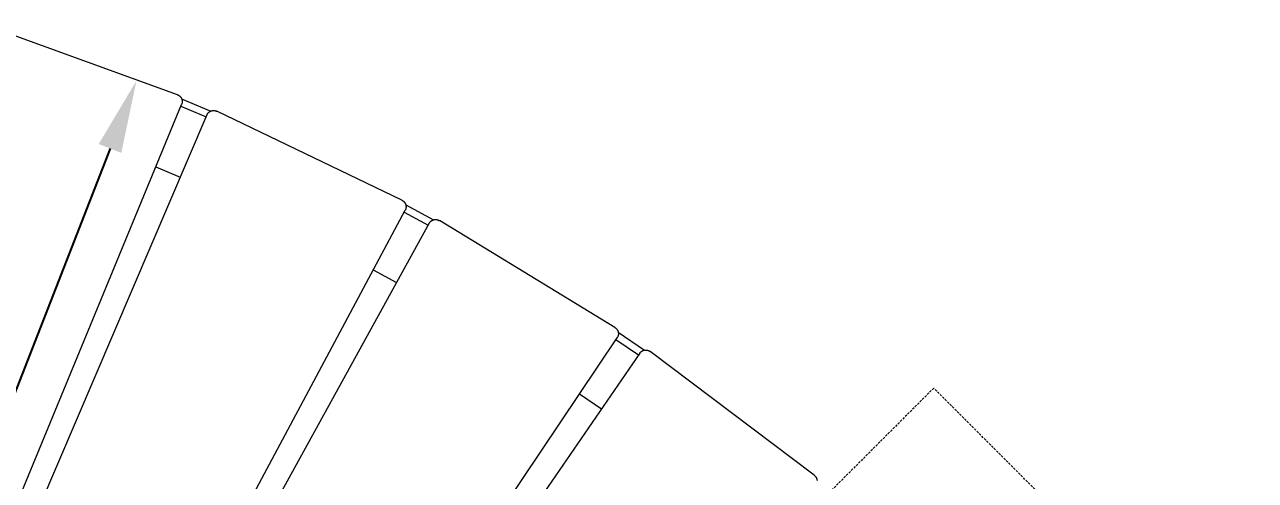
# Model space of a CAD drawing. Header units: millimetres. Extents: x -111 to 4919, y -143 to 3304.
# Drawn here: x 1540 to 2217, y 1749 to 1999 of the extents above; entities that cross this region are included whole.
import ezdxf

# ---------------------------------------------------------------- set-up
doc = ezdxf.new("R2010")
doc.units = ezdxf.units.MM
doc.linetypes.add('HIDDEN', pattern=[1.905, 1.27, -0.635])
for name, color, linetype, lineweight in [('ZANO_R', 7, 'Continuous', 0), ('ZANO_R_przerywana', 7, 'HIDDEN', 0), ('ZANO_W', 1, 'Continuous', 0)]:
    doc.layers.add(name, color=color, linetype=linetype, lineweight=lineweight)
doc.styles.add('Arial', font='arial.ttf')
doc.styles.get("Standard").update_dxf_attribs({"font": 'ARIALUNI.TTF'})
doc.dimstyles.new('pl i ang', dxfattribs={"dimtxt": 50, "dimasz": 50, "dimexe": 1.25, "dimexo": 0.625, "dimgap": 10, "dimtad": 1, "dimtoh": 1, "dimtxsty": 'Standard', "dimcen": 2.5, "dimclrd": 1, "dimclre": 1, "dimclrt": 1, "dimadec": 0, "dimazin": 0, "dimtfac": 1, "dimtmove": 0, "dimatfit": 3, "dimfxl": 1, "dimarcsym": 1})

# ---------------------------------------------------------------- blocks, each defined once
blk = doc.blocks.new('*D481')
at = {"layer": 'ZANO_W', "color": 1, "lineweight": -2}
blk.add_line((1587.06, 1931.06), (1310.87, 1223.3), dxfattribs=at)
at = {"layer": 'ZANO_W', "color": 1}
blk.add_solid([(1593.27, 1928.63), (1580.85, 1933.48), (1601.6, 1968.32)], dxfattribs=at)
at = {"layer": 'ZANO_W', "color": 1, "insert": (1314.79, 1317.09), "char_height": 40, "attachment_point": 5, "rotation": 68.68226, "style": 'Arial'}
blk.add_mtext('R1370', dxfattribs=at)

msp = doc.modelspace()

# ---------------------------------------------------------------- linework, layer by layer
at = {"layer": 'ZANO_R'}
for p, q in [((1624.07, 1960.57), (1517.91, 1999.1)), ((1457.46, 1546.39), (1626.41, 1955.28)), ((1624.07, 1960.57), (1624.2, 1960.52)), ((1624.2, 1960.52), (1624.33, 1960.47)), ((1624.33, 1960.47), (1624.45, 1960.41)), ((1624.45, 1960.41), (1624.57, 1960.35)), ((1624.57, 1960.35), (1624.69, 1960.28)), ((1624.69, 1960.28), (1624.81, 1960.21)), ((1624.81, 1960.21), (1624.93, 1960.14)), ((1624.93, 1960.14), (1625.04, 1960.06)), ((1625.04, 1960.06), (1625.15, 1959.98)), ((1625.15, 1959.98), (1625.25, 1959.9)), ((1625.25, 1959.9), (1625.36, 1959.81)), ((1625.36, 1959.81), (1625.46, 1959.71)), ((1625.46, 1959.71), (1625.56, 1959.62)), ((1625.56, 1959.62), (1625.65, 1959.52)), ((1625.65, 1959.52), (1625.74, 1959.42)), ((1625.74, 1959.42), (1625.83, 1959.31)), ((1625.83, 1959.31), (1625.91, 1959.2)), ((1625.91, 1959.2), (1625.99, 1959.09)), ((1625.99, 1959.09), (1626.07, 1958.98)), ((1626.07, 1958.98), (1626.14, 1958.86)), ((1626.14, 1958.86), (1626.21, 1958.75)), ((1626.21, 1958.75), (1626.27, 1958.63)), ((1626.27, 1958.63), (1626.33, 1958.5)), ((1626.33, 1958.5), (1626.39, 1958.38)), ((1626.39, 1958.38), (1626.44, 1958.25)), ((1626.4, 1958.35), (1642.47, 1951.6)), ((1626.41, 1955.28), (1626.44, 1955.36)), ((1626.44, 1958.25), (1626.49, 1958.12)), ((1626.44, 1955.36), (1626.47, 1955.44)), ((1626.51, 1955.57), (1626.47, 1955.44)), ((1626.49, 1958.12), (1626.53, 1957.99)), ((1626.55, 1955.7), (1626.51, 1955.57)), ((1626.53, 1957.99), (1626.57, 1957.86)), ((1626.59, 1955.84), (1626.55, 1955.7)), ((1626.57, 1957.86), (1626.6, 1957.73)), ((1626.62, 1955.97), (1626.59, 1955.84)), ((1626.6, 1957.73), (1626.63, 1957.6)), ((1626.65, 1956.1), (1626.62, 1955.97)), ((1626.63, 1957.6), (1626.66, 1957.46)), ((1626.67, 1956.24), (1626.65, 1956.1)), ((1626.66, 1957.46), (1626.68, 1957.33)), ((1626.68, 1956.37), (1626.67, 1956.24)), ((1626.68, 1957.33), (1626.69, 1957.19)), ((1626.7, 1956.51), (1626.68, 1956.37)), ((1626.69, 1957.19), (1626.7, 1957.06)), ((1626.7, 1957.06), (1626.71, 1956.92)), ((1626.71, 1956.65), (1626.7, 1956.51)), ((1626.71, 1956.92), (1626.71, 1956.78)), ((1626.71, 1956.78), (1626.71, 1956.65)), ((1640.27, 1949.45), (1466.34, 1542.66)), ((1625.96, 1954.21), (1639.81, 1948.38)), ((1640.27, 1949.45), (1640.31, 1949.53)), ((1640.31, 1949.53), (1640.34, 1949.61)), ((1640.34, 1949.61), (1640.4, 1949.73)), ((1640.4, 1949.73), (1640.47, 1949.85)), ((1640.47, 1949.85), (1640.54, 1949.97)), ((1640.54, 1949.97), (1640.61, 1950.09)), ((1640.61, 1950.09), (1640.69, 1950.2)), ((1640.69, 1950.2), (1640.77, 1950.31)), ((1640.77, 1950.31), (1640.86, 1950.42)), ((1640.86, 1950.42), (1640.94, 1950.52)), ((1640.94, 1950.52), (1641.04, 1950.62)), ((1641.04, 1950.62), (1641.13, 1950.72)), ((1641.13, 1950.72), (1641.23, 1950.81)), ((1641.23, 1950.81), (1641.33, 1950.91)), ((1641.33, 1950.91), (1641.44, 1950.99)), ((1641.44, 1950.99), (1641.54, 1951.08)), ((1641.54, 1951.08), (1641.65, 1951.16)), ((1641.65, 1951.16), (1641.77, 1951.23)), ((1641.77, 1951.23), (1641.88, 1951.31)), ((1641.88, 1951.31), (1642, 1951.37)), ((1642, 1951.37), (1642.12, 1951.44)), ((1642.12, 1951.44), (1642.24, 1951.5)), ((1642.24, 1951.5), (1642.37, 1951.56)), ((1642.37, 1951.56), (1642.5, 1951.61)), ((1642.5, 1951.61), (1642.62, 1951.65)), ((1642.62, 1951.65), (1642.75, 1951.7)), ((1642.75, 1951.7), (1642.88, 1951.74)), ((1642.88, 1951.74), (1643.02, 1951.77)), ((1643.02, 1951.77), (1643.15, 1951.8)), ((1643.15, 1951.8), (1643.28, 1951.83)), ((1643.28, 1951.83), (1643.42, 1951.85)), ((1643.42, 1951.85), (1643.55, 1951.86)), ((1643.55, 1951.86), (1643.69, 1951.87)), ((1643.69, 1951.87), (1643.83, 1951.88)), ((1643.83, 1951.88), (1643.96, 1951.88)), ((1643.96, 1951.88), (1644.1, 1951.88)), ((1644.1, 1951.88), (1644.24, 1951.87)), ((1644.24, 1951.87), (1644.37, 1951.86)), ((1644.37, 1951.86), (1644.51, 1951.84)), ((1644.51, 1951.84), (1644.64, 1951.82)), ((1644.64, 1951.82), (1644.78, 1951.79)), ((1644.78, 1951.79), (1644.91, 1951.76)), ((1644.91, 1951.76), (1645.04, 1951.73)), ((1645.04, 1951.73), (1645.17, 1951.69)), ((1645.17, 1951.69), (1645.3, 1951.64)), ((1645.3, 1951.64), (1645.43, 1951.6)), ((1645.43, 1951.6), (1645.56, 1951.54)), ((1645.56, 1951.54), (1645.68, 1951.49)), ((1747.49, 1902.6), (1645.68, 1951.49)), ((1612.21, 1920.93), (1625.66, 1915.28)), ((1747.49, 1902.6), (1747.61, 1902.54)), ((1747.61, 1902.54), (1747.73, 1902.47)), ((1747.73, 1902.47), (1747.85, 1902.4)), ((1747.85, 1902.4), (1747.96, 1902.33)), ((1747.96, 1902.33), (1748.08, 1902.25)), ((1748.08, 1902.25), (1748.19, 1902.17)), ((1748.19, 1902.17), (1748.29, 1902.09)), ((1748.29, 1902.09), (1748.4, 1902)), ((1748.4, 1902), (1748.5, 1901.91)), ((1748.5, 1901.91), (1748.6, 1901.81)), ((1748.6, 1901.81), (1748.69, 1901.71)), ((1748.69, 1901.71), (1748.78, 1901.61)), ((1748.78, 1901.61), (1748.87, 1901.51)), ((1748.87, 1901.51), (1748.95, 1901.4)), ((1748.95, 1901.4), (1749.03, 1901.29)), ((1749.03, 1901.29), (1749.11, 1901.17)), ((1749.11, 1901.17), (1749.18, 1901.06)), ((1749.18, 1901.06), (1749.25, 1900.94)), ((1749.25, 1900.94), (1749.32, 1900.82)), ((1749.32, 1900.82), (1749.38, 1900.7)), ((1540.56, 1507.02), (1749.28, 1897.11)), ((1748.74, 1896.08), (1761.94, 1888.91)), ((1749.28, 1897.11), (1749.32, 1897.18)), ((1749.32, 1897.18), (1749.36, 1897.26)), ((1749.42, 1897.39), (1749.36, 1897.26)), ((1749.38, 1900.7), (1749.43, 1900.57)), ((1749.47, 1897.51), (1749.42, 1897.39)), ((1749.43, 1900.57), (1749.48, 1900.45)), ((1749.52, 1897.64), (1749.47, 1897.51)), ((1749.48, 1900.45), (1749.53, 1900.32)), ((1749.57, 1897.77), (1749.52, 1897.64)), ((1749.53, 1900.32), (1749.57, 1900.19)), ((1749.57, 1900.19), (1749.61, 1900.06)), ((1749.61, 1897.9), (1749.57, 1897.77)), ((1749.58, 1900.16), (1764.9, 1891.84)), ((1749.61, 1900.06), (1749.65, 1899.93)), ((1749.64, 1898.03), (1749.61, 1897.9)), ((1749.67, 1898.16), (1749.64, 1898.03)), ((1749.65, 1899.93), (1749.68, 1899.79)), ((1749.7, 1898.3), (1749.67, 1898.16)), ((1749.68, 1899.79), (1749.7, 1899.66)), ((1749.7, 1899.66), (1749.72, 1899.52)), ((1749.72, 1898.43), (1749.7, 1898.3)), ((1749.72, 1899.52), (1749.74, 1899.39)), ((1749.73, 1898.57), (1749.72, 1898.43)), ((1749.75, 1898.7), (1749.73, 1898.57)), ((1749.74, 1899.39), (1749.75, 1899.25)), ((1749.75, 1899.25), (1749.76, 1899.11)), ((1749.76, 1898.98), (1749.75, 1898.84)), ((1749.75, 1898.84), (1749.75, 1898.7)), ((1749.76, 1899.11), (1749.76, 1898.98)), ((1762.5, 1889.93), (1549.03, 1502.42)), ((1762.5, 1889.93), (1762.55, 1890)), ((1762.55, 1890), (1762.59, 1890.08)), ((1762.59, 1890.08), (1762.66, 1890.2)), ((1762.66, 1890.2), (1762.74, 1890.31)), ((1762.74, 1890.31), (1762.82, 1890.42)), ((1762.82, 1890.42), (1762.91, 1890.53)), ((1762.91, 1890.53), (1762.99, 1890.63)), ((1762.99, 1890.63), (1763.08, 1890.73)), ((1763.08, 1890.73), (1763.18, 1890.83)), ((1763.18, 1890.83), (1763.28, 1890.92)), ((1763.28, 1890.92), (1763.38, 1891.02)), ((1763.38, 1891.02), (1763.48, 1891.1)), ((1763.48, 1891.1), (1763.59, 1891.19)), ((1763.59, 1891.19), (1763.7, 1891.27)), ((1763.7, 1891.27), (1763.81, 1891.35)), ((1763.81, 1891.35), (1763.93, 1891.42)), ((1763.93, 1891.42), (1764.05, 1891.49)), ((1764.05, 1891.49), (1764.17, 1891.55)), ((1764.17, 1891.55), (1764.29, 1891.61)), ((1764.29, 1891.61), (1764.42, 1891.67)), ((1764.42, 1891.67), (1764.54, 1891.72)), ((1764.54, 1891.72), (1764.67, 1891.77)), ((1764.67, 1891.77), (1764.8, 1891.81)), ((1764.8, 1891.81), (1764.93, 1891.85)), ((1764.93, 1891.85), (1765.06, 1891.89)), ((1765.06, 1891.89), (1765.2, 1891.92)), ((1765.2, 1891.92), (1765.33, 1891.94)), ((1765.33, 1891.94), (1765.46, 1891.96)), ((1765.46, 1891.96), (1765.6, 1891.98)), ((1765.6, 1891.98), (1765.74, 1891.99)), ((1765.74, 1891.99), (1765.87, 1892)), ((1765.87, 1892), (1766.01, 1892)), ((1766.01, 1892), (1766.15, 1892)), ((1766.15, 1892), (1766.28, 1891.99)), ((1766.28, 1891.99), (1766.42, 1891.98)), ((1766.42, 1891.98), (1766.55, 1891.96)), ((1766.55, 1891.96), (1766.69, 1891.94)), ((1766.69, 1891.94), (1766.82, 1891.91)), ((1766.82, 1891.91), (1766.96, 1891.88)), ((1766.96, 1891.88), (1767.09, 1891.85)), ((1767.09, 1891.85), (1767.22, 1891.81)), ((1767.22, 1891.81), (1767.35, 1891.77)), ((1767.35, 1891.77), (1767.48, 1891.72)), ((1767.48, 1891.72), (1767.6, 1891.67)), ((1767.6, 1891.67), (1767.73, 1891.61)), ((1767.73, 1891.61), (1767.85, 1891.55)), ((1767.85, 1891.55), (1767.97, 1891.48)), ((1767.97, 1891.48), (1768.09, 1891.41)), ((1864.54, 1832.66), (1768.09, 1891.41)), ((1731.75, 1864.34), (1744.57, 1857.38)), ((1619.34, 1459.58), (1865.78, 1827.01)), ((1864.54, 1832.66), (1864.65, 1832.58)), ((1864.65, 1832.58), (1864.76, 1832.51)), ((1864.76, 1832.51), (1864.87, 1832.43)), ((1864.87, 1832.43), (1864.98, 1832.34)), ((1864.98, 1832.34), (1865.09, 1832.25)), ((1865.09, 1832.25), (1865.19, 1832.16)), ((1865.19, 1832.16), (1865.29, 1832.07)), ((1865.29, 1832.07), (1865.38, 1831.97)), ((1865.38, 1831.97), (1865.47, 1831.87)), ((1865.47, 1831.87), (1865.56, 1831.76)), ((1865.56, 1831.76), (1865.64, 1831.66)), ((1865.64, 1831.66), (1865.73, 1831.55)), ((1865.73, 1831.55), (1865.8, 1831.43)), ((1865.78, 1827.01), (1865.83, 1827.09)), ((1865.8, 1831.43), (1865.87, 1831.32)), ((1865.83, 1827.09), (1865.87, 1827.16)), ((1865.87, 1831.32), (1865.94, 1831.2)), ((1865.94, 1827.28), (1865.87, 1827.16)), ((1865.94, 1831.2), (1866.01, 1831.08)), ((1866.01, 1827.4), (1865.94, 1827.28)), ((1866.01, 1831.08), (1866.07, 1830.96)), ((1866.07, 1827.52), (1866.01, 1827.4)), ((1866.07, 1830.96), (1866.13, 1830.83)), ((1866.12, 1827.64), (1866.07, 1827.52)), ((1866.18, 1827.77), (1866.12, 1827.64)), ((1866.13, 1830.83), (1866.18, 1830.71)), ((1866.18, 1830.71), (1866.23, 1830.58)), ((1866.22, 1827.9), (1866.18, 1827.77)), ((1866.27, 1828.03), (1866.22, 1827.9)), ((1866.23, 1830.58), (1866.27, 1830.45)), ((1866.27, 1830.45), (1866.31, 1830.32)), ((1866.31, 1828.16), (1866.27, 1828.03)), ((1866.31, 1830.32), (1866.34, 1830.19)), ((1866.34, 1828.29), (1866.31, 1828.16)), ((1866.34, 1830.19), (1866.37, 1830.05)), ((1866.37, 1828.42), (1866.34, 1828.29)), ((1866.37, 1830.05), (1866.4, 1829.92)), ((1866.4, 1828.56), (1866.37, 1828.42)), ((1866.38, 1830.03), (1880.8, 1820.23)), ((1866.4, 1829.92), (1866.42, 1829.78)), ((1866.42, 1828.69), (1866.4, 1828.56)), ((1866.42, 1829.78), (1866.43, 1829.65)), ((1866.43, 1828.83), (1866.42, 1828.69)), ((1866.43, 1829.65), (1866.45, 1829.51)), ((1866.45, 1828.97), (1866.43, 1828.83)), ((1866.45, 1829.51), (1866.45, 1829.37)), ((1866.45, 1829.37), (1866.46, 1829.24)), ((1866.46, 1829.24), (1866.45, 1829.1)), ((1866.45, 1829.1), (1866.45, 1828.97)), ((1865.13, 1826.05), (1877.56, 1817.6)), ((1879.2, 1819.55), (1879.31, 1819.63)), ((1879.31, 1819.63), (1879.43, 1819.7)), ((1879.43, 1819.7), (1879.54, 1819.77)), ((1879.54, 1819.77), (1879.66, 1819.84)), ((1879.66, 1819.84), (1879.79, 1819.9)), ((1879.79, 1819.9), (1879.91, 1819.96)), ((1879.91, 1819.96), (1880.04, 1820.01)), ((1880.04, 1820.01), (1880.16, 1820.06)), ((1880.16, 1820.06), (1880.29, 1820.1)), ((1880.29, 1820.1), (1880.42, 1820.14)), ((1880.42, 1820.14), (1880.56, 1820.17)), ((1880.56, 1820.17), (1880.69, 1820.21)), ((1880.69, 1820.21), (1880.82, 1820.23)), ((1880.82, 1820.23), (1880.96, 1820.25)), ((1880.96, 1820.25), (1881.09, 1820.27)), ((1881.09, 1820.27), (1881.23, 1820.28)), ((1881.23, 1820.28), (1881.37, 1820.29)), ((1881.37, 1820.29), (1881.5, 1820.29)), ((1881.5, 1820.29), (1881.64, 1820.29)), ((1881.64, 1820.29), (1881.78, 1820.28)), ((1881.78, 1820.28), (1881.91, 1820.27)), ((1881.91, 1820.27), (1882.05, 1820.25)), ((1882.05, 1820.25), (1882.18, 1820.23)), ((1882.18, 1820.23), (1882.32, 1820.21)), ((1882.32, 1820.21), (1882.45, 1820.18)), ((1882.45, 1820.18), (1882.58, 1820.14)), ((1882.58, 1820.14), (1882.71, 1820.11)), ((1882.71, 1820.11), (1882.84, 1820.06)), ((1882.84, 1820.06), (1882.97, 1820.01)), ((1882.97, 1820.01), (1883.1, 1819.96)), ((1883.1, 1819.96), (1883.22, 1819.91)), ((1883.22, 1819.91), (1883.34, 1819.85)), ((1883.34, 1819.85), (1883.46, 1819.78)), ((1883.46, 1819.78), (1883.58, 1819.71)), ((1883.58, 1819.71), (1883.7, 1819.64)), ((1883.7, 1819.64), (1883.81, 1819.56)), ((1883.81, 1819.56), (1883.92, 1819.48)), ((1878.22, 1818.56), (1627.31, 1454.17)), ((1878.22, 1818.56), (1878.27, 1818.63)), ((1878.27, 1818.63), (1878.32, 1818.7)), ((1878.32, 1818.7), (1878.4, 1818.81)), ((1878.4, 1818.81), (1878.49, 1818.91)), ((1878.49, 1818.91), (1878.58, 1819.01)), ((1878.58, 1819.01), (1878.68, 1819.11)), ((1878.68, 1819.11), (1878.78, 1819.21)), ((1878.78, 1819.21), (1878.88, 1819.3)), ((1878.88, 1819.3), (1878.98, 1819.39)), ((1878.98, 1819.39), (1879.09, 1819.47)), ((1879.09, 1819.47), (1879.2, 1819.55)), ((1974.06, 1751.44), (1883.92, 1819.48)), ((1845.08, 1796.15), (1857.14, 1787.95)), ((1974.06, 1751.44), (1974.17, 1751.35)), ((1974.17, 1751.35), (1974.27, 1751.26)), ((1974.27, 1751.26), (1974.37, 1751.17)), ((1974.37, 1751.17), (1974.47, 1751.08)), ((1974.47, 1751.08), (1974.57, 1750.98)), ((1974.57, 1750.98), (1974.66, 1750.88)), ((1974.66, 1750.88), (1974.75, 1750.78)), ((1974.75, 1750.78), (1974.83, 1750.67)), ((1974.83, 1750.67), (1974.91, 1750.56)), ((1974.91, 1750.56), (1974.99, 1750.45)), ((1974.99, 1750.45), (1975.06, 1750.33)), ((1975.06, 1750.33), (1975.13, 1750.21)), ((1975.13, 1750.21), (1975.2, 1750.09)), ((1975.2, 1750.09), (1975.26, 1749.97)), ((1975.26, 1749.97), (1975.31, 1749.85)), ((1975.31, 1749.85), (1975.37, 1749.72)), ((1975.37, 1749.72), (1975.41, 1749.59)), ((1975.41, 1749.59), (1975.46, 1749.46)), ((1975.46, 1749.46), (1975.5, 1749.33)), ((1975.5, 1749.33), (1975.53, 1749.2)), ((1975.53, 1749.2), (1975.56, 1749.07)), ((1975.56, 1749.07), (1975.59, 1748.93)), ((1975.59, 1748.93), (1975.61, 1748.8)), ((1975.61, 1748.8), (1975.63, 1748.66)), ((1975.63, 1748.66), (1975.64, 1748.53))]:
    msp.add_line(p, q, dxfattribs=at)
at = {"layer": 'ZANO_R_przerywana'}
for p, q in [((2039.76, 1799.38), (1982.94, 1742.56)), ((2216.54, 1622.6), (2039.76, 1799.38))]:
    msp.add_line(p, q, dxfattribs=at)

# ---------------------------------------------------------------- dimensions: what is measured, and where the dimension line sits
at = {"layer": 'ZANO_W'}
dim = msp.add_radius_dim(center=(1103.55, 692.05), mpoint=(1601.6, 1968.32), dimstyle='pl i ang', override={"dimtxt": 40, "dimasz": 40, "dimexe": 10, "dimexo": 10, "dimtoh": 0, "dimdec": 0, "dimtxsty": 'Arial', "dimtdec": 0, "dimtmove": 1}, dxfattribs=at)
dim.commit()
dim.dimension.update_dxf_attribs({"geometry": '*D481', "text_midpoint": (1343.15, 1306.03), "dimtype": 164})

doc.saveas('drawing.dxf')
